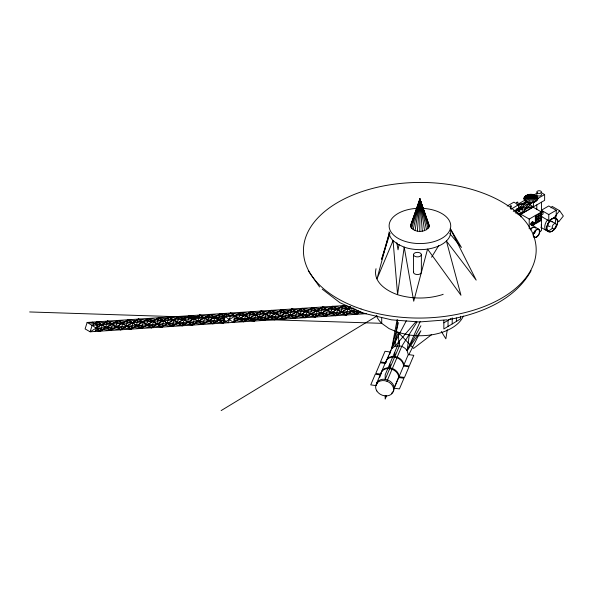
<?xml version="1.0" encoding="UTF-8"?>
<svg xmlns="http://www.w3.org/2000/svg" width="593" height="593" viewBox="0 0 593 593"><rect width="100%" height="100%" fill="white"/><g stroke="black" fill="none" stroke-linecap="round" stroke-linejoin="round"><path stroke-width="0.89" d="M419.822 231.248L419.918 199.115L429.362 225.955C426.99 233.271 412.661 233.227 410.482 225.807L419.918 199.115L429.362 225.955M417.383 231.048L419.918 199.115L428.146 223.264M397.681 319.909L394.982 346.223L391.736 348.491L386.325 360.84M419.725 200.916L419.918 199.115L429.013 227.341M389.475 232.545L376.992 278.895L393.055 240.625L397.888 244.316L404.211 247.162L397.584 294.625L393.055 240.625A30.806 17.642 0.1 0 1 389.097 231.781M463.341 316.069A44.697 25.803 0 0 1 409.296 335.001L407.095 350.663L408.28 354.555L403.759 365.236L409.281 366.014L413.81 355.34L408.28 354.555M415.115 230.492L419.918 199.115L423.298 210.626M447.3 329.686L445.862 338.825L441.325 331.502M390.654 351.427L390.854 350.166M397.088 319.812L391.736 348.491L406.301 320.791M541.513 215.704L541.224 216.378M376.029 268.718C372.656 282.246 387.355 291.445 398.422 294.966C412.973 299.191 428.672 299.057 443.112 294.402L443.112 294.239M399.126 244.427L398.036 249.809L396.791 242.663M419.362 201.768L419.918 199.115L428.05 228.631M413.173 229.624L419.918 199.115L420.496 201.776M516.777 204.718L517.659 205.23L517.985 204.526M523.827 198.47C525.487 192.866 536.331 192.866 537.992 198.47C536.331 204.074 525.487 204.074 523.827 198.47L532.744 194.519M529.082 202.421L530.913 195.053L534.449 194.927M398.422 322.607L391.736 348.491L398.422 332.562L409.296 335.001M411.698 228.498L419.918 199.115L426.523 229.728M417.635 207.046L419.918 199.115L424.551 230.566M389.468 232.515L381.64 259.267L390.031 233.353M349.818 306.648L343.043 305.654L325.55 316.351L317.337 310.562L302.096 308.345L284.603 319.041L276.39 313.252L261.15 311.036L243.656 321.725L235.451 315.943L220.203 313.719L202.71 324.415L194.504 318.626L179.264 316.41L161.77 327.099L153.557 321.317L138.317 319.101L120.824 329.79L112.618 324.008L97.371 321.784L92.145 325.349L90.114 331.806L85.11 328.915L87.134 322.459L346.453 305.432M96.355 325.016L97.371 321.784L110.587 330.464L128.081 319.768L143.321 321.992L151.534 327.773L169.027 317.085L184.267 319.301L192.473 325.083L209.966 314.394L225.214 316.61L233.42 322.399L250.913 311.703L266.161 313.927L274.366 319.709L291.86 309.02L307.1 311.236L315.313 317.025L332.806 306.329L348.047 308.545L356.252 314.334L360.855 311.659M95.228 331.472L97.259 325.016L92.256 322.125M352.264 308.212L351.249 311.444L346.015 315.009L330.775 312.785L322.57 307.004L305.076 317.692L289.829 315.476L281.623 309.687L264.13 320.383L248.882 318.167L240.676 312.378L234.546 315.943L230.44 313.052L212.946 323.741L197.706 321.525L189.501 315.735L172 326.432L156.76 324.208L148.554 318.426L131.06 329.115L115.813 326.899L107.607 321.117L96.11 327.796M357.52 310.295L356.252 314.334L341.012 312.118L332.806 306.329L315.313 317.025L300.065 314.801L291.86 309.02L274.366 319.709L259.119 317.492L250.913 311.703L233.42 322.399L235.451 315.943L240.676 312.378L255.924 314.594L264.13 320.383L281.623 309.687L296.863 311.911L305.076 317.692L322.57 307.004L337.81 309.22L346.015 315.009L355.985 309.212M410.779 227.193L419.918 199.115L420.237 201.813M412.083 222.271L419.918 199.115L422.268 231.085M410.482 225.807L419.918 199.115L419.933 200.901M376.466 383.723L380.995 373.049M381.321 372.241L385.85 361.567M376.511 384.82L377.556 382.359M379.639 377.43L380.335 375.792M387.763 358.624L388.808 356.156M389.505 354.518L390.55 352.049L385.027 351.271L380.498 361.945L386.028 362.731M386.955 381.247L401.75 346.334L416.968 322.081M386.569 395.761L385.183 399.052L385.183 395.635M394.197 388.193L398.726 377.519A9.288 7.368 23 0 0 390.098 368.72A9.288 7.368 23 0 0 380.721 374.316M403.581 366.037L399.052 376.711L404.47 377.474L408.992 366.8L403.581 366.037A9.288 7.368 23 0 0 394.56 357.179L394.56 352.627L390.038 363.309L390.038 367.853L394.56 357.179A9.288 7.368 23 0 0 385.539 363.487L380.321 362.753L375.799 373.427L381.017 374.161M420.148 321.569L407.095 350.663A9.125 7.242 23 0 0 399.415 345.852L394.982 346.223L416.182 321.347M408.718 354.896L420.897 330.761L407.095 350.663L420.897 325.779M527.37 202.013L530.913 195.053L535.916 195.579M431.578 257.214L438.746 245.546M515.465 213.057L517.237 210.389L525.939 200.864M526.169 201.553L522.24 207.498L516.644 213.621L522.24 213.28L532.195 202.391M541.224 214.036L541.164 212.687M510.343 208.432L510.855 208.136M531.113 270.69C514.576 300.458 480.226 313.867 448.345 319.634M525.902 201.361L530.913 195.053L537.043 196.424M551.008 207.861L552.165 206.423L559.622 210.73L563.35 216.037L558.739 221.775L557.242 220.915M559.622 210.73L555.004 216.475L558.739 221.775M524.775 200.516L530.913 195.053L537.747 197.41M431.585 334.645L413.573 348.432L397.755 331.858M541.053 214.421L541.772 213.369L540.964 212.294M541.053 216.764L541.668 215.318M350.663 306.766L335.779 315.676L320.539 313.46L312.333 307.671L294.84 318.367L279.592 316.151L271.386 310.361L253.893 321.058L238.653 318.834L235.228 316.425M360.173 311.659L356.252 314.334L343.043 305.654L325.55 316.351L310.302 314.134L302.096 308.345L284.603 319.041L269.355 316.818L261.15 311.036L243.656 321.725L234.339 320.368M524.071 199.53L530.913 195.053L537.992 198.47M221.145 410.586L377.133 315.876M443.846 322.866L450.813 318.663M94.302 323.57L97.371 321.784L110.587 330.464L128.081 319.768L141.297 328.448L158.791 317.752L174.031 319.975L182.236 325.757L199.73 315.068L214.977 317.285L223.183 323.066L235.451 315.943L230.44 313.052L245.687 315.268L253.893 321.058L271.386 310.361L286.627 312.578L294.84 318.367L312.333 307.671L327.573 309.894L335.779 315.676L350.211 306.766M355.081 309.212L351.249 311.444L366.489 313.66L90.114 331.806L107.607 321.117L122.847 323.333L131.06 329.115L148.554 318.426L163.794 320.643L172 326.432L189.501 315.735L204.741 317.959L212.946 323.741L224.31 316.618L220.203 313.719L202.71 324.415L187.47 322.192L179.264 316.41L161.77 327.099L146.523 324.882L138.317 319.101L120.824 329.79L105.576 327.573L100.35 331.131L95.265 330.397M507.185 206.038L513.894 202.169L518.497 204.822L518.497 209.655M518.037 204.14L525.235 199.989M533.226 195.371L537.228 193.059M511.047 209.129L518.497 204.822M513.279 211.382L518.497 208.373M514.768 211.805L531.039 202.413M537.436 198.722L544.633 194.563L544.633 200.345L519.045 215.126M520.876 214.236L533.114 207.172L541.461 211.99L529.223 219.054L520.876 214.236L520.876 216.897M540.972 211.731L542.084 211.086L543.062 211.649L543.062 213.991L541.943 214.629M541.387 212.613L543.062 211.649M536.865 217.001L540.208 215.074M536.865 218.558L540.208 216.63M536.865 220.122L540.208 218.194M556.227 210.263L548.77 205.956L541.305 210.263L548.77 214.57L556.227 210.263L556.227 216.415L548.77 220.722L541.305 216.415M541.461 219.699L535.835 222.953L535.835 215.244M541.461 220.344L535.346 223.872L535.346 215.526M539.17 231.945L541.461 230.618L541.468 202.213M524.071 197.41L530.913 195.053L537.747 199.53M524.775 196.424L530.913 195.053L537.043 200.516M518.037 204.429L528.615 202.094M516.844 208.684L522.24 207.498L533.441 206.809L533.441 201.857M517.741 214.266L522.24 213.28L528.43 203.925L528.43 202.272M525.902 195.579L530.913 195.053L535.916 201.361M447.144 319.812L419.295 321.962L391.499 319.835L363.124 313.111L339.945 302.712L322.221 289.154M96.059 328.655L100.35 331.131L102.381 324.675L87.134 322.459L92.145 325.349L354.021 308.16M96.199 328.188L224.147 319.79M233.531 319.175L358.928 310.94M518.037 204.555L528.43 203.925L533.441 206.809L517.237 210.389L514.035 210.582M527.37 194.927L530.913 195.053L534.449 202.013M29.65 311.955L224.621 318.248M234.784 318.582L381.707 323.326L389.015 328.574L398.422 332.562L398.807 343.473M380.684 374.969L375.273 374.205L370.751 384.879L376.162 385.643A9.288 7.368 23 0 1 387.511 379.92A9.288 7.368 23 0 1 392.989 391.81M96.192 328.366L110.587 330.464L112.618 324.008L117.844 320.442L133.084 322.659L131.06 329.115L117.844 320.442L105.576 327.573L107.607 321.117L112.618 324.008L100.35 331.131L92.145 325.349M529.082 194.519L530.913 195.053L532.744 202.421M511.411 208.173L511.559 208.832L510.417 208.743M541.061 192.503L544.633 194.563M551.572 221.308L555.641 223.657A2.876 1.66 -60 0 1 554.729 228.12A2.876 1.66 -60 0 1 552.239 226.674A2.876 1.66 -60 0 1 555.641 223.657M517.948 205.015L522.24 207.498L522.24 213.28L517.237 210.389L517.237 208.736M540.86 227.312L548.332 231.626M534.99 227.03L538.889 229.276A4.722 2.728 -60 0 1 537.391 236.585A4.722 2.728 -60 0 1 533.3 234.228A4.722 2.728 -60 0 1 538.889 229.276M449.687 233.538L461.436 247.459L450.206 228.438M525.783 200.634L527.155 202.005L529.534 202.799A5.307 3.069 0 0 0 536.042 200.634M308.241 270.764L319.605 286.975M450.569 229.291L476.172 280.118L446.41 241.01L460.961 295.262L427.553 249.097L413.729 301.214L404.211 247.162M548.77 214.57L548.77 220.722M538.533 214.481L538.533 220.715M536.791 204.896L536.791 209.373M530.913 194.378L530.913 202.561M529.223 219.054L529.223 228.816M460.568 316.269L460.568 318.886L443.846 328.974L443.846 320.25M456.388 317.915L456.388 321.406M452.207 317.826L452.207 323.926M448.026 320.346L448.026 326.446M421.364 254.723A3.936 2.268 0 0 1 415.33 256.547A3.936 2.268 0 0 1 415.604 252.618A3.936 2.268 0 0 1 421.364 254.723L421.364 272.365M413.499 254.538L413.499 272.187M381.707 317.892L381.707 323.326A44.697 25.803 0 0 1 376.288 315.528M541.179 193.985A2.357 1.364 0 0 1 539.445 196.016A2.357 1.364 0 0 1 536.858 194.311M541.157 224.806A2.342 1.349 0 0 1 541.157 226.155M554.796 217.994A7.613 4.396 -60 0 1 555.011 223.613M552.409 228.12A7.613 4.396 -60 0 1 545.352 229.432A7.613 4.396 -60 0 1 547.443 219.966M541.209 217.876A7.679 4.433 -60 0 1 541.987 216.801M550.134 226.148A2.876 1.66 -60 0 1 548.102 225.177A2.876 1.66 -60 0 1 549.778 221.686A2.876 1.66 -60 0 1 552.098 222.056M535.568 230.329A4.292 2.483 -60 0 1 533.418 234.05M530.483 229.876A4.292 2.483 -60 0 1 532.633 227.608M533.418 227.275A4.292 2.483 -60 0 1 534.782 227.393M530.268 229.75A4.722 2.728 -60 0 1 535.857 228.253M534.99 232.478A4.722 2.728 -60 0 1 534.3 233.486M532.403 222.056A1.571 0.912 -60 0 1 532.966 223.798A1.571 0.912 -60 0 1 531.106 224.591A1.571 0.912 -60 0 1 532.114 222.182M422.928 208.365A30.806 17.642 0.1 0 1 446.129 235.221A30.806 17.642 0.1 0 1 393.841 235.28A30.806 17.642 0.1 0 1 416.671 208.373M450.621 230.684A30.806 17.642 0.1 0 1 436.174 246.992A30.806 17.642 0.1 0 1 404.211 247.162M421.267 271.779A3.936 2.268 0 0 1 417.272 274.544A3.936 2.268 0 0 1 413.677 271.601M381.047 373.508A9.288 7.368 23 0 1 391.21 368.09A9.288 7.368 23 0 1 398.919 378.008M386.058 362.086A9.125 7.242 23 0 1 396.05 356.756A9.125 7.242 23 0 1 403.625 366.511M392.566 392.307A9.288 7.368 23 0 1 391.558 393.181M510.343 206.067C511.403 207.758 512.367 204.822 510.343 206.067M516.777 202.354C517.83 204.044 518.801 201.109 516.777 202.354M117.844 320.442L115.813 326.899L120.824 329.79L122.847 323.333L117.844 320.442M128.081 319.768L126.05 326.224L141.297 328.448L158.791 317.752L163.794 320.643L161.77 327.099L156.76 324.208L151.534 327.773L136.286 325.557L128.081 319.768M138.317 319.101L136.286 325.557L141.297 328.448L143.321 321.992L138.317 319.101M148.554 318.426L146.523 324.882L151.534 327.773L153.557 321.317L148.554 318.426M158.791 317.752L156.76 324.208L169.027 317.085L174.031 319.975L172 326.432L158.791 317.752M169.027 317.085L166.996 323.541L182.236 325.757L199.73 315.068L204.741 317.959L202.71 324.415L197.706 321.525L192.473 325.083L177.233 322.866L169.027 317.085M179.264 316.41L177.233 322.866L182.236 325.757L184.267 319.301L179.264 316.41M189.501 315.735L187.47 322.192L192.473 325.083L194.504 318.626L189.501 315.735M199.73 315.068L197.706 321.525L209.966 314.394L214.977 317.285L212.946 323.741L199.73 315.068M209.966 314.394L207.943 320.85L223.183 323.066L225.8 321.287L218.18 320.176L209.966 314.394M220.203 313.719L218.18 320.176L223.183 323.066L225.214 316.61L220.203 313.719M225.355 313.386L223.324 319.842L228.335 322.733L230.366 316.277L225.355 313.386M240.676 312.378L238.653 318.834L243.656 321.725L245.687 315.268L240.676 312.378M250.913 311.703L248.882 318.167L253.893 321.058L255.924 314.594L250.913 311.703M261.15 311.036L259.119 317.492L264.13 320.383L266.161 313.927L261.15 311.036M271.386 310.361L269.355 316.818L274.366 319.709L276.39 313.252L271.386 310.361M281.623 309.687L279.592 316.151L284.603 319.041L286.627 312.578L281.623 309.687M291.86 309.02L289.829 315.476L294.84 318.367L296.863 311.911L291.86 309.02M302.096 308.345L300.065 314.801L305.076 317.692L307.1 311.236L302.096 308.345M312.333 307.671L310.302 314.134L315.313 317.025L317.337 310.562L312.333 307.671M322.57 307.004L320.539 313.46L325.55 316.351L327.573 309.894L322.57 307.004M332.806 306.329L330.775 312.785L335.779 315.676L337.81 309.22L332.806 306.329M343.043 305.654L341.012 312.118L346.015 315.009L348.047 308.545L343.043 305.654M389.705 364.117L385.183 374.791L385.183 379.335L389.705 368.661L389.705 364.117M399.415 341.205L394.894 351.886L394.894 356.526L399.415 345.852L399.415 341.205M398.533 377.489L394.004 388.163L399.415 388.926L403.944 378.252L398.533 377.489M540.208 213.517L536.865 215.444L536.865 221.678L540.208 219.751L540.208 213.517M376.807 390.928A9.288 7.368 23 0 0 392.433 393.137A9.288 7.368 23 0 0 384.62 380.662A9.288 7.368 23 0 0 376.807 390.928M537.466 193.059A2.357 1.364 0 0 0 541.416 192.443A2.357 1.364 0 0 0 538.526 190.776A2.357 1.364 0 0 0 537.466 193.059M553.573 230.217A7.679 4.433 -60 0 0 556.012 218.328A7.679 4.433 -60 0 0 546.924 226.378A7.679 4.433 -60 0 0 553.573 230.217M553.565 230.173A7.613 4.396 -60 0 0 555.975 218.38A7.613 4.396 -60 0 0 546.968 226.37A7.613 4.396 -60 0 0 553.565 230.173M533.515 225.184A1.571 0.912 -60 0 0 534.011 222.746A1.571 0.912 -60 0 0 532.151 224.399A1.571 0.912 -60 0 0 533.515 225.184M532.447 224.717A1.838 1.06 -60 0 0 533.033 221.878A1.838 1.06 -60 0 0 530.861 223.798A1.838 1.06 -60 0 0 532.447 224.717M533.559 225.362A1.838 1.06 -60 0 0 534.145 222.516A1.838 1.06 -60 0 0 531.973 224.443A1.838 1.06 -60 0 0 533.559 225.362M537.31 236.296A4.292 2.483 -60 0 0 538.674 229.647A4.292 2.483 -60 0 0 533.589 234.146A4.292 2.483 -60 0 0 537.31 236.296M361.041 308.983A116.369 67.81 -0.3 0 0 536.176 250.194A116.369 67.81 -0.3 0 0 362.219 191.524A116.369 67.81 -0.3 0 0 361.041 308.983"/></g></svg>
